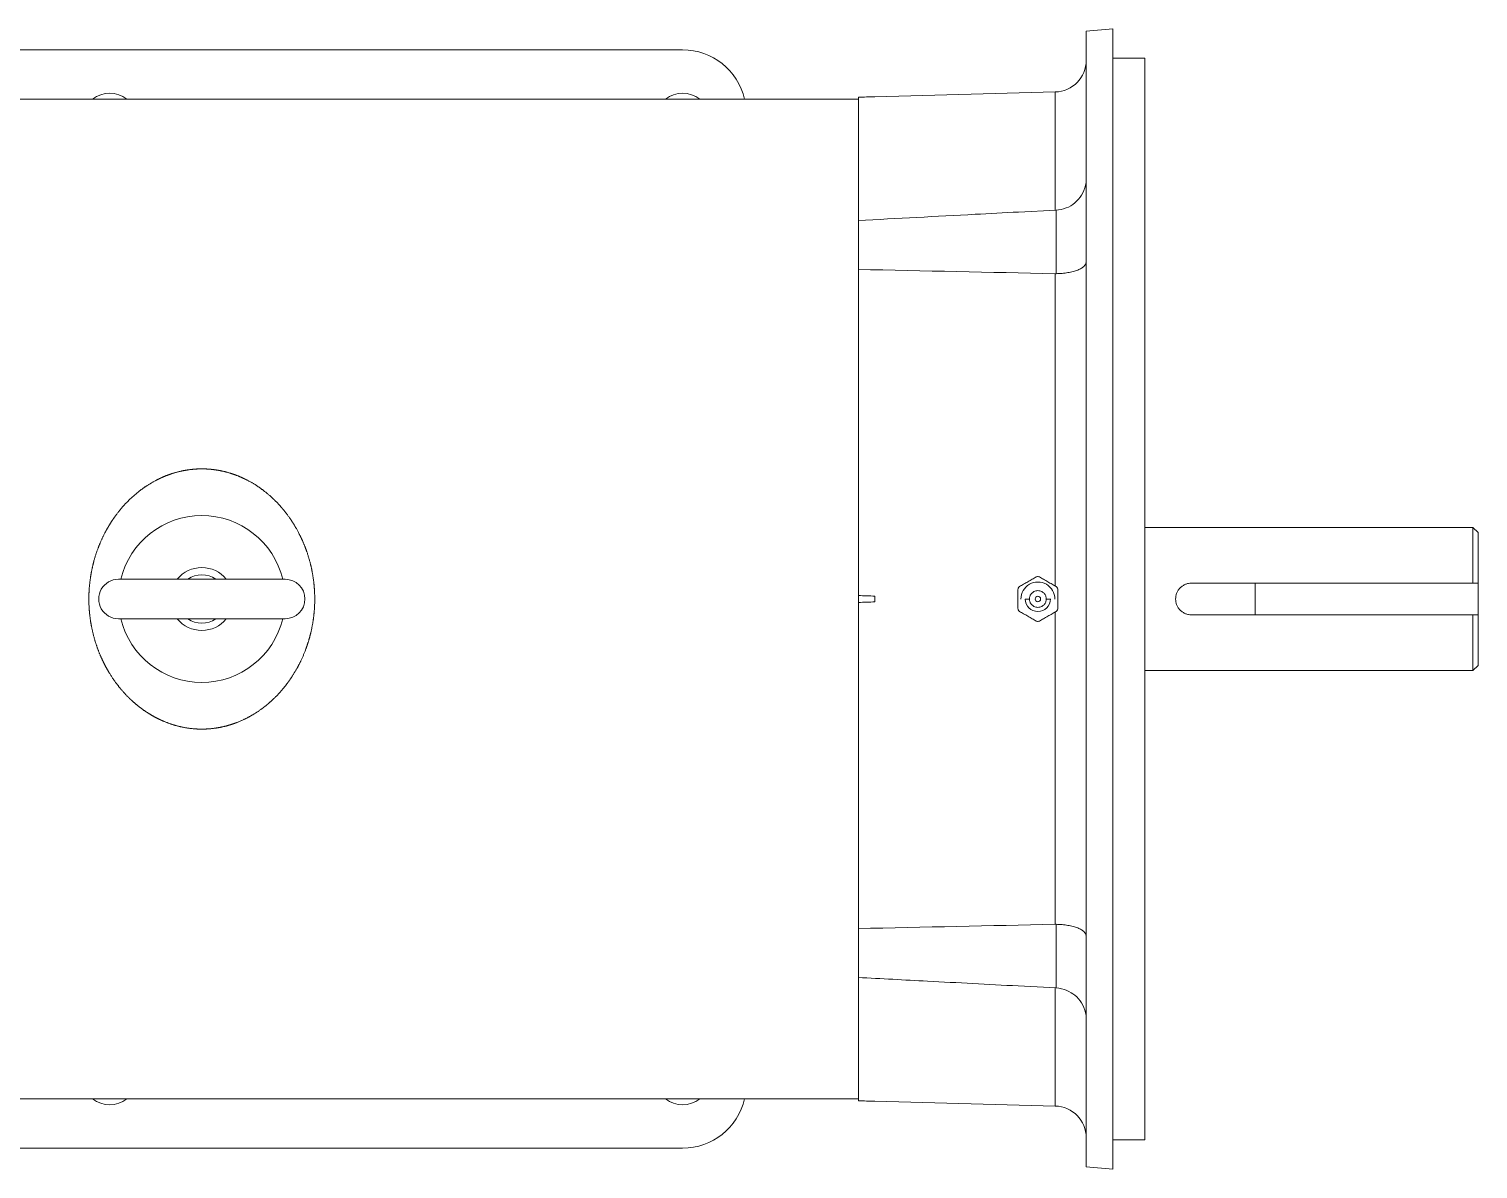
# Paper-space layout '_Top' of a CAD drawing. Header units: inches. Extents: x -13 to 10, y -6.8 to 4.5.
# Drawn here: x -1.36 to 10.02, y -4.48 to 4.48 of the extents above; entities that cross this region are included whole.
import ezdxf

# ---------------------------------------------------------------- set-up
doc = ezdxf.new("R2010")
doc.units = ezdxf.units.IN
doc.header["$MEASUREMENT"] = 0

psp = doc.layouts.new('_Top')

# ---------------------------------------------------------------- linework, layer by layer
at = {"color": 7, "linetype": 'Continuous', "lineweight": 15}
for p, q in [((7.156500000000001, 4.478875793553184), (6.946500000000001, 4.460503174212741)), ((6.946500000000001, 4.460503174212741), (6.946500000000001, -4.460503174212741)), ((7.156500000000001, -4.478875793553185), (7.156500000000001, 4.478875793553184)), ((-1.7235, 4.315), (3.776500000000002, 4.315)), ((7.406500000000001, 4.24925), (7.156500000000001, 4.24925)), ((7.406500000000001, -4.24925), (7.406500000000001, 4.249249999999995)), ((6.703044237076969, 3.983639996683672), (5.2865, 3.946546480392297)), ((5.1565, 3.927999999999999), (-5.1565, 3.927999999999999)), ((5.1565, 3.943052023613088), (5.1565, -3.943052023613086)), ((5.2865, 3.946546480392295), (5.2865, 3.946482113491729)), ((6.709583989060737, 3.055944698221916), (6.414450479634612, 3.040477406400882)), ((6.703044237076969, 0.09836754246841518), (6.703044237076969, 2.55597608347123)), ((9.983578740157483, 0.5623749999999995), (7.406500000000001, 0.5623749999999995)), ((10.02357874015748, 0.522375000000001), (9.983578740157483, 0.5623749999999995)), ((9.983578740157483, 0.1249999999999999), (9.983578740157483, 0.5623749999999995)), ((10.02357874015748, 0.522375000000001), (10.02357874015748, -0.522375000000001)), ((0.655, 0.1549999999999999), (-0.655, 0.1549999999999999)), ((7.773578740157482, 0.1249999999999999), (10.02357874015748, 0.1249999999999999)), ((8.273578740157483, 0.1249999999999999), (8.273578740157483, -0.125)), ((5.2865, 0.02253995977523622), (5.2865, -0.02253995977523622)), ((6.703044237076969, -2.55597608347123), (6.70304423707697, -0.09836754246803382)), ((-0.655, -0.1549999999999999), (0.655, -0.1549999999999999)), ((7.773578740157482, -0.125), (10.02357874015748, -0.125)), ((9.983578740157483, -0.5623749999999995), (9.983578740157483, -0.125)), ((7.406500000000001, -0.5623749999999995), (9.983578740157483, -0.5623749999999995)), ((9.983578740157483, -0.5623749999999995), (10.02357874015748, -0.522375000000001)), ((6.410648295921376, -3.040278142396045), (6.709583989060737, -3.055944698221916)), ((-2.293610524600989, -3.928), (5.1565, -3.928)), ((5.2865, -3.946482113491729), (5.2865, -3.946546480392296)), ((5.2865, -3.946546480392297), (6.703044237076969, -3.983639996683672)), ((-1.7235, -4.315), (3.776500000000002, -4.315)), ((7.156500000000001, -4.24925), (7.406500000000001, -4.24925)), ((6.946500000000001, -4.460503174212741), (7.156500000000001, -4.478875793553185))]:
    psp.add_line(p, q, dxfattribs=at)
at = {"color": 8, "linetype": 'Continuous', "lineweight": 15}
for p, q in [((6.703044237076969, 3.055548049679615), (6.703044237076969, 3.983639996683671)), ((6.709583989060737, 2.555966936287339), (6.709583989060737, 3.055944698221916)), ((6.709583989060737, -3.055944698221916), (6.709583989060737, -2.555966936287339)), ((6.703044237076969, -3.983639996683671), (6.703044237076967, -3.055548049679615))]:
    psp.add_line(p, q, dxfattribs=at)
at = {"color": 7, "linetype": 'Continuous', "lineweight": 15}
psp.add_circle((6.566500000000002, -6.823245672175441e-16), 0.02112857055623875, dxfattribs=at)
for centre, radius, start, end in [((3.7765, 3.814999999999999), 0.5000000000000013, 13.06168871897056, 89.9999999999998), ((6.6965, 4.233554327927561), 0.2500000000000009, 271.5000000000017, 6.10666498840993e-13), ((-0.7234999999999996, 3.750000000000004), 0.2237499999999965, 52.70541284837613, 127.2945871516239), ((3.7765, 3.750000000000014), 0.2237499999999888, 52.70541284837419, 127.2945871516257), ((6.696499999999994, 3.305602081910576), 0.2500000000000183, 273.0000000000029, 291.4832042570879), ((-6.013708050052931e-17, 7.401486830834377e-17), 0.655, 13.68838692268081, 166.3116130773192), ((-1.045460014855356e-15, 1.813364273554422e-15), 0.2469999999999989, 38.86815141725357, 141.1318485827465), ((-0.6549999999999998, 4.04768811061255e-18), 0.1549999999999999, 90.0000000000001, 270.0000000000015), ((0, 5.458596537740353e-16), 0.1899999999999995, 54.66549820817679, 125.3345017918232), ((0.655, -4.04768811061255e-18), 0.1549999999999999, 270.0000000000016, 90), ((6.566500000004093, 5.868451558033172e-12), 0.133398999901142, 359.9999999955529, 180.0000000025223), ((6.566500000000004, -4.899414207670816e-13), 0.1760265002267774, 89.00255685274249, 90.99744314651616), ((6.566499651475762, 1.979245682950011e-07), 0.1760260991508644, 149.0025537756499, 150.9974444984372), ((6.56649999999977, 2.945699240086697e-13), 0.09850343044180665, 180.0000000001729, 359.9999999998303), ((6.566499654323316, -2.028725441249879e-07), 0.1760269006235949, 29.00256004206845, 30.99744168332458), ((6.566500345673589, 2.028707355670548e-07), 0.1760269006200085, 209.0025600422848, 210.9974416859475), ((6.566500348526429, -1.979258360262914e-07), 0.1760260991483368, 329.00255377082, 330.9974444995697), ((6.846375318521799e-16, 7.679042586990666e-16), 0.6550000000000008, 193.6883869226825, 346.3116130773209), ((-6.938893903907228e-18, -3.978299171573478e-16), 0.2469999999999998, 218.8681514172552, 321.131848582748), ((-2.312964634635743e-18, 9.251858538542972e-17), 0.19, 234.6654982081785, 305.3345017918247), ((6.566500000000001, -9.778104252215296e-13), 0.1760265002253097, 269.0025568525681, 270.9974431460332), ((6.696500000000003, -3.305602081910543), 0.249999999999984, 66.75470171099352, 87.00000000000033), ((-0.7234999999999983, -3.749999999999991), 0.2237500000000083, 232.7054128483795, 307.2945871516235), ((3.776500000000002, -3.750000000000017), 0.2237499999999868, 232.7054128483758, 307.2945871516275), ((3.7765, -3.815), 0.5000000000000011, 270.0000000000018, 346.938311281031), ((6.696500000000003, -4.23355432792756), 0.2499999999999991, 6.106664988409974e-13, 88.50000000000053)]:
    psp.add_arc(centre, radius, start, end, dxfattribs=at)
for points in [[(5.1565, 3.943052023613086), (5.199836677775547, 3.944195475150101), (5.243170625285222, 3.945338854648213), (5.2865, 3.94648211349173)], [(5.1565, 2.589477195047952), (5.671982797427169, 2.578111134368745), (6.187505191508702, 2.567042525404044), (6.703044237076967, 2.55597608347123)], [(6.703044237076969, 2.55597608347123), (6.705223689557455, 2.555929299848287), (6.707404483172295, 2.555926201005636), (6.709583989060737, 2.555966936287339)], [(6.55375496817619, 0.1733153368614858), (6.556547704768989, 0.1749277241045788), (6.559912025222313, 0.1759384778204059), (6.563435768054267, 0.1759998276821972)], [(6.569564231950297, 0.1759998276821177), (6.573088964542898, 0.1759384605873709), (6.576451137637667, 0.1749283924640115), (6.579245031929059, 0.1733153368007508)], [(5.286500000000002, 0.02253995977523608), (5.24317073473371, 0.02404934449454336), (5.199836624172295, 0.02541072120848023), (5.1565, 0.02668371474139947)], [(6.410032000000595, 0.07562014690153702), (6.410032000001646, 0.07884492134449768), (6.41083882182516, 0.08226388510223731), (6.412547562691669, 0.0853462108231255)], [(6.415611794589007, 0.09065361584778772), (6.417427306321395, 0.09367544023468727), (6.419983137472168, 0.09608213341698744), (6.422777031754548, 0.09769518902838427)], [(6.710222968270034, 0.09769518901416555), (6.713015704870898, 0.09608280178523096), (6.715573203427098, 0.0936745917095728), (6.717388205375887, 0.09065361583253691)], [(6.720452437312654, 0.08534621081533318), (6.722161658119979, 0.08226301934618231), (6.722968000008364, 0.07884625806820185), (6.722968000000026, 0.07562014684315853)], [(5.1565, -0.02668371474140001), (5.199836677775547, -0.02541071963390957), (5.243170625285222, -0.02404934830720645), (5.2865, -0.02253995977523663)], [(6.412547562688067, -0.08534621081662672), (6.410838341886024, -0.08226301935754189), (6.410031999997559, -0.07884625809644588), (6.410031999999977, -0.07562014687997141)], [(6.4227770317316, -0.09769518901510695), (6.419984295141977, -0.09608280179301112), (6.417426796576664, -0.09367459171013039), (6.415611794632717, -0.09065361584685151)], [(6.717388205395747, -0.09065361587316755), (6.715572693665331, -0.09367544024668281), (6.713016862523258, -0.09608213341844653), (6.710222968250979, -0.09769518902519565)], [(6.722967999999677, -0.07562014687969235), (6.722968000002138, -0.07884492132802327), (6.722161178180513, -0.08226388508953011), (6.720452437311657, -0.08534621081713252)], [(6.563435768048678, -0.1759998276820998), (6.559911035453766, -0.175938460587132), (6.556548862357586, -0.1749283924625046), (6.553754968065181, -0.1733153367974232)], [(6.579245031826471, -0.1733153368599519), (6.576452295233002, -0.1749277241040007), (6.573087974775995, -0.1759384778209675), (6.569564231942708, -0.1759998276822498)], [(6.703044237076969, -2.55597608347123), (6.187505144023438, -2.567042526423351), (5.671982778112683, -2.578111134794618), (5.1565, -2.589477195047953)], [(6.709583989060737, -2.555966936287339), (6.707404483172295, -2.555926201005636), (6.705223689557455, -2.555929299848287), (6.703044237076969, -2.55597608347123)], [(5.286500000000002, -3.94648211349173), (5.24317073473371, -3.945338857536046), (5.199836624172295, -3.944195473735763), (5.1565, -3.943052023613086)]]:
    psp.add_open_spline(points, degree=3, dxfattribs=at)
for points, knots in [([(6.946500000000001, 3.300331526674212), (6.946499707703648, 3.300066474443815), (6.94649805163704, 3.298564765157029), (6.9463007729303, 3.281781537318619), (6.941085880521322, 3.238238157507972), (6.914581386881777, 3.17233546960605), (6.85972230744401, 3.112971314898294), (6.814478509590099, 3.078773979647751), (6.788150230703792, 3.07304181675325), (6.788049070462987, 3.073019792260831)], [0, 0, 0, 0, 0.002807253644178434, 0.01590508731621604, 0.1777231923663041, 0.4643238192465731, 0.7361764133901714, 0.9989863197033532, 1, 1, 1, 1]), ([(6.414429880500848, 3.040427698500011), (6.300979246200676, 3.034497639825662), (5.881650368142396, 3.012579341474364), (5.462354306163447, 2.990107051085857), (5.1565, 2.973714703511113)], [0, 0, 0, 0, 0.2705528768386015, 1, 1, 1, 1]), ([(6.709583989060737, 2.555966936287339), (6.725930030421155, 2.556272446175185), (6.741886793013802, 2.55713853677392), (6.765270692554919, 2.559247427412991), (6.77297277902784, 2.560086514597311), (6.788189498110758, 2.562045312191729), (6.795703863349494, 2.563167329178802), (6.817468114067784, 2.566883749091565), (6.831122448077242, 2.569845616592839), (6.850365238264022, 2.575027376821848), (6.856601561171511, 2.576889193487426), (6.868469631110773, 2.580811991093192), (6.874103440558357, 2.582870975377916), (6.890138180092385, 2.589337799199361), (6.899680121178892, 2.594033247594919), (6.916451563248142, 2.604232965054146), (6.923483856541464, 2.60962487137649), (6.934826493768314, 2.620875288905581), (6.939177379279169, 2.62677858063318), (6.943564676365269, 2.635939204827162), (6.944661947949458, 2.639023356968237), (6.945762869948068, 2.643694761618085), (6.946038863760116, 2.645259432546414), (6.946407550057142, 2.6484038046596), (6.946500000000002, 2.650001687679078), (6.946500000000001, 2.651564455478008)], [0, 0, 0, 0, 0.1250000000000089, 0.1250000000000089, 0.1875000000000087, 0.1875000000000087, 0.2500000000000085, 0.2500000000000085, 0.3750000000000089, 0.3750000000000089, 0.4375000000000103, 0.4375000000000103, 0.5000000000000117, 0.5000000000000117, 0.6250000000000088, 0.6250000000000088, 0.7500000000000059, 0.7500000000000059, 0.875000000000003, 0.875000000000003, 0.9375000000000034, 0.9375000000000034, 0.9687500000000018, 0.9687500000000018, 1, 1, 1, 1]), ([(-0.04263754724648294, 1.021842429251645), (-0.1373750374047518, 1.012397350445583), (-0.1979931898952415, 0.998365652665849), (-0.2855874437951635, 0.9670803322212188), (-0.3142245937551212, 0.9549282021376639), (-0.3563554187687379, 0.9341462322528098), (-0.370299300578909, 0.9267689443498794), (-0.3975986820951238, 0.9113402254845823), (-0.4109820444139405, 0.903277958902682), (-0.4766271055157068, 0.8612971119042064), (-0.5251194996750401, 0.8224303579367489), (-0.6147732210614223, 0.7348576976829727), (-0.6547239968666817, 0.6873264371837338), (-0.7080467687027343, 0.6110073373629759), (-0.7247147286965944, 0.584716905561723), (-0.7480709572775824, 0.5440026627399885), (-0.7555930552996332, 0.5301930083451356), (-0.7699663428964376, 0.502377925465725), (-0.7768314730635734, 0.4883505749703224), (-0.8095886862239076, 0.4176267953598187), (-0.8308176859223166, 0.3591841995544965), (-0.855401486466941, 0.2687638683644115), (-0.8623852654032063, 0.2381210107350515), (-0.8738232082645241, 0.1760508359102815), (-0.8782152567945196, 0.1449797858974668), (-0.8875436751526743, 0.05166205550278615), (-0.8886609917617404, -0.01068848065381097), (-0.8826598810223489, -0.1044231804541597), (-0.8793583030193283, -0.1357973215372615), (-0.8701490516917163, -0.1981965720330396), (-0.8642860862205459, -0.2289768679780495), (-0.8430167639542013, -0.3200959476891129), (-0.8239621178996194, -0.3792228296471318), (-0.7938903494644969, -0.4510802125659285), (-0.787560745804957, -0.4653483332088398), (-0.7742559758935064, -0.4936737806549733), (-0.767261699447899, -0.5077662095856055), (-0.7454581176109429, -0.549387078978301), (-0.7298292036881147, -0.5762830061363674), (-0.6796796595693402, -0.6544543795479527), (-0.6419359274930169, -0.7032423589421655), (-0.5888862796809569, -0.7597970302344061), (-0.5779796809409559, -0.7708841357145685), (-0.5555468394463406, -0.7925935245113995), (-0.5439912747121396, -0.8032395587829936), (-0.5087228516716674, -0.8341270406958556), (-0.4843324040555109, -0.8534064282233582), (-0.4337386956858905, -0.8892856180005583), (-0.4075358374446216, -0.905885968183445), (-0.3667788399740406, -0.9286604763885893), (-0.3529504897167276, -0.9358968108136649), (-0.3247850084032909, -0.9496282134885141), (-0.3103969139907736, -0.956143869720265), (-0.2377914334207357, -0.9864917134729718), (-0.1779825234531495, -1.003609642305964), (-0.08555221822321352, -1.018125159847046), (-0.0542791384482942, -1.021089727408792), (0.009216902763399079, -1.023006026986735), (0.04066241769462767, -1.021934537163323), (0.1029773524948907, -1.015923751987379), (0.1338466924836673, -1.010983896261092), (0.1797270399422948, -1.000720800642712), (0.1949497499309183, -0.9968232834368709), (0.2252535621345517, -0.9880720849055845), (0.2403473580920055, -0.9832100610162432), (0.3144766940811053, -0.9568698244141055), (0.3703480145321303, -0.9291679467620921), (0.4363796001887943, -0.8870588418024752), (0.4494252445267478, -0.8782341981854684), (0.4749185530602912, -0.8599890564818421), (0.4873775302865961, -0.8505643410837544), (0.5239295069326628, -0.8214189684420429), (0.5472001179367529, -0.8008297494368953), (0.5916787297303251, -0.7574479116367463), (0.6128862513601896, -0.7346548355223999), (0.6431909602105128, -0.6988373219331161), (0.6530554561206207, -0.6866051663112303), (0.672121068297964, -0.6618115594862737), (0.6813413286009901, -0.6492293156527874), (0.7259292562513772, -0.5854152282779538), (0.7568033424362605, -0.5315013771361209), (0.7962561689310632, -0.4464566343425532), (0.8083006078880118, -0.4172704950824583), (0.8297597287300778, -0.3582662762630067), (0.8391878796948021, -0.328458097558126), (0.863694709011039, -0.238139659830563), (0.8750254315106357, -0.1767421023278547), (0.884434672863666, -0.08283649670615292), (0.886291118259114, -0.0511211419448697), (0.8873711974868378, 0.01178368983027013), (0.8866155419257318, 0.04309164439197367), (0.8805407248831504, 0.1365911644028299), (0.8714444505060165, 0.1983615568738744), (0.8500001642270366, 0.2901527227793507), (0.8415087088486108, 0.320674171435927), (0.8221951964124081, 0.3802643580918829), (0.8113473262043089, 0.409474552603157), (0.7752586303062535, 0.4953765124996101), (0.7465108983487133, 0.5503569814047239), (0.6958467019068362, 0.629214693231527), (0.6776519427328175, 0.6549166445323537), (0.6394144545257849, 0.7039758659979379), (0.6192868778736974, 0.7274771918949618), (0.5558141104840374, 0.7948666492373512), (0.5094262277306684, 0.8356860272272105), (0.445542841750078, 0.8808950870191788), (0.432428466762572, 0.8896650573273173), (0.4058780149687118, 0.9063925954826324), (0.3924198565808966, 0.9143687524926017), (0.351489488679841, 0.937124949886697), (0.3234631072774056, 0.9507364138091684), (0.2658543170770424, 0.9747055906452159), (0.2362723913767555, 0.9850643021736237), (0.1906295406304718, 0.9979640785608684), (0.1752244022542574, 1.001812473646101), (0.1444400165930471, 1.008500077994385), (0.1290057060331814, 1.011355671867466), (0.08257696727385763, 1.018466763030544), (0.0514570265798703, 1.021270265565952), (-0.01112199350449524, 1.022960667968144), (-0.04263754724648294, 1.021842429251645), (-0.1373750374047518, 1.012397350445583)], [-0.015625, -0.015625, 0, 0, 0.03125000000000001, 0.03125000000000001, 0.04687500000000001, 0.04687500000000001, 0.05468749999999999, 0.05468749999999999, 0.06249999999999997, 0.06249999999999997, 0.09374999999999988, 0.09374999999999988, 0.1249999999999998, 0.1249999999999998, 0.1406249999999998, 0.1406249999999998, 0.1484374999999998, 0.1484374999999998, 0.1562499999999998, 0.1562499999999998, 0.1874999999999998, 0.1874999999999998, 0.2031249999999998, 0.2031249999999998, 0.2187499999999998, 0.2187499999999998, 0.2499999999999998, 0.2499999999999998, 0.2656249999999998, 0.2656249999999998, 0.2812499999999998, 0.2812499999999998, 0.3124999999999998, 0.3124999999999998, 0.3203124999999999, 0.3203124999999999, 0.328125, 0.328125, 0.3437500000000001, 0.3437500000000001, 0.3750000000000003, 0.3750000000000003, 0.3828125000000003, 0.3828125000000003, 0.3906250000000003, 0.3906250000000003, 0.4062500000000003, 0.4062500000000003, 0.4218750000000003, 0.4218750000000003, 0.4296875000000003, 0.4296875000000003, 0.4375000000000003, 0.4375000000000003, 0.4687500000000003, 0.4687500000000003, 0.4843750000000003, 0.4843750000000003, 0.5000000000000002, 0.5000000000000002, 0.5156250000000002, 0.5156250000000002, 0.5234375000000002, 0.5234375000000002, 0.5312500000000002, 0.5312500000000002, 0.5625000000000001, 0.5625000000000001, 0.5703125, 0.5703125, 0.5781249999999999, 0.5781249999999999, 0.5937499999999998, 0.5937499999999998, 0.6093749999999997, 0.6093749999999997, 0.6171874999999996, 0.6171874999999996, 0.6249999999999994, 0.6249999999999994, 0.6562499999999996, 0.6562499999999996, 0.6718749999999996, 0.6718749999999996, 0.6874999999999996, 0.6874999999999996, 0.7187499999999996, 0.7187499999999996, 0.7343749999999996, 0.7343749999999996, 0.7499999999999996, 0.7499999999999996, 0.7812499999999996, 0.7812499999999996, 0.7968749999999996, 0.7968749999999996, 0.8124999999999996, 0.8124999999999996, 0.8437499999999996, 0.8437499999999996, 0.8593749999999996, 0.8593749999999996, 0.8749999999999996, 0.8749999999999996, 0.9062499999999998, 0.9062499999999998, 0.9140624999999998, 0.9140624999999998, 0.9218749999999998, 0.9218749999999998, 0.9374999999999999, 0.9374999999999999, 0.953125, 0.953125, 0.9609375, 0.9609375, 0.96875, 0.96875, 0.984375, 0.984375, 1, 1, 1.03125, 1.03125]), ([(6.553754968223467, 0.1733153368277653), (6.543342950396067, 0.167303955454229), (6.532734881428353, 0.1611793838856885), (6.516399711531982, 0.1517482690262671), (6.510883812132134, 0.148563662981577), (6.499687505826912, 0.1420994724383673), (6.493957949677178, 0.1387915116100158), (6.476952983754305, 0.1289736898293652), (6.465842960954633, 0.1225593150919573), (6.443994036519843, 0.109944832524186), (6.433209355492102, 0.1037182939488206), (6.422777031768312, 0.09769518896038638)], [0, 0, 0, 0, 0.2499999999999868, 0.2499999999999868, 0.3749999999999891, 0.3749999999999891, 0.4999999999999913, 0.4999999999999913, 0.7499999999999957, 0.7499999999999957, 1, 1, 1, 1]), ([(6.710222968264439, 0.09769518895632605), (6.69981095041404, 0.1037065703431413), (6.689202881408104, 0.1098311419040036), (6.672867711482925, 0.1192622567800595), (6.667351812074256, 0.1224468628298396), (6.65615550575406, 0.128911053381694), (6.650425949599829, 0.1322190142126418), (6.633420983713117, 0.1420368359724151), (6.622310960938993, 0.1484512106950702), (6.600462036554552, 0.1610656932337769), (6.589677355561102, 0.1672922317893418), (6.579245031877058, 0.1733153367548293)], [0, 0, 0, 0, 0.2499999999999999, 0.2499999999999999, 0.375, 0.375, 0.5000000000000001, 0.5000000000000001, 0.75, 0.75, 1, 1, 1, 1]), ([(7.648578740157482, 0), (7.648578740157483, 0.008281287784391264), (7.649393519841512, 0.01641919631329304), (7.652581203994086, 0.03242152363613035), (7.654994507772145, 0.04037049040887521), (7.661271536737099, 0.05548953708732245), (7.665108915560335, 0.06265631499564167), (7.674170040540543, 0.07621959785670374), (7.679426631909993, 0.08262162241120605), (7.69090861745071, 0.09410952549531866), (7.697178162332036, 0.09927409963062475), (7.710818184474773, 0.1084135960105142), (7.718047195174273, 0.1122825826003048), (7.733063170680738, 0.1185310907466541), (7.740948698816336, 0.1209472883205516), (7.757115982240962, 0.1241851188822624), (7.765297575577919, 0.1249999999999999), (7.773578740157482, 0.1249999999999999)], [0, 0, 0, 0, 0.1249999999999999, 0.1249999999999999, 0.2499999999999998, 0.2499999999999998, 0.3749999999999997, 0.3749999999999997, 0.4999999999999996, 0.4999999999999996, 0.6249999999999997, 0.6249999999999997, 0.7499999999999998, 0.7499999999999998, 0.8749999999999999, 0.8749999999999999, 1, 1, 1, 1]), ([(6.410032000000595, 0.07562014690153702), (6.410032000000596, 0.06359738428797676), (6.410032000000001, 0.05134824131214175), (6.410032000000001, 0.03248601181031056), (6.410032000000001, 0.02611679979511997), (6.410032000000001, 0.01318841886202049), (6.410032000000001, 0.006572497286316339), (6.410032000000003, -0.0130631460080547), (6.410032000000002, -0.02589189530771456), (6.410032000000003, -0.05112086009913146), (6.410032000000002, -0.06357393707420919), (6.410032000000002, -0.07562014688009011)], [0, 0, 0, 0, 0.2500000000000001, 0.2500000000000001, 0.3750000000000001, 0.3750000000000001, 0.5, 0.5, 0.75, 0.75, 1, 1, 1, 1]), ([(6.50054535831489, 0), (6.494001869351655, 0), (6.486846752400359, 0), (6.474983030883689, 0), (6.470447803634701, 0), (6.467996569545652, 0)], [0, 0, 0, 0, 0.5, 0.5, 1, 1, 1, 1]), ([(6.500545358318626, 0), (6.500545358318627, 0.005496220140733055), (6.50121369868766, 0.0117135443639303), (6.505153389284096, 0.02522105498179586), (6.508459915320389, 0.03253762323313963), (6.519012657989413, 0.04660794679341632), (6.526333851432797, 0.05332664800905005), (6.544591191690619, 0.06306389614764987), (6.555507559719772, 0.06595464168879665), (6.57749244028023, 0.06595464168879665), (6.588408808309385, 0.06306389614764987), (6.606666148567206, 0.05332664800905005), (6.613987342010594, 0.04660794679341632), (6.624540084679615, 0.03253762323313963), (6.627846610715903, 0.02522105498179586), (6.631786301312339, 0.0117135443639303), (6.63245464168138, 0.005496220140733055), (6.632454641681378, 0)], [0, 0, 0, 0, 0.125, 0.125, 0.25, 0.25, 0.375, 0.375, 0.5, 0.5, 0.625, 0.625, 0.75, 0.75, 0.875, 0.875, 1, 1, 1, 1]), ([(6.632454641681381, 1.365923996832132e-16), (6.632454641681382, -0.005496220140733055), (6.631786301312346, -0.01171354436393016), (6.627846610715912, -0.02522105498179572), (6.624540084679616, -0.03253762323313963), (6.613987342010594, -0.04660794679341619), (6.606666148567208, -0.05332664800905005), (6.588408808309389, -0.06306389614764973), (6.577492440280236, -0.06595464168879651), (6.555507559719774, -0.06595464168879651), (6.544591191690619, -0.06306389614764973), (6.526333851432797, -0.05332664800905005), (6.519012657989411, -0.04660794679341619), (6.508459915320391, -0.03253762323313963), (6.505153389284097, -0.02522105498179572), (6.501213698687668, -0.01171354436393016), (6.500545358318627, -0.005496220140732918), (6.500545358318627, 0)], [0, 0, 0, 0, 0.125, 0.125, 0.25, 0.25, 0.375, 0.375, 0.5, 0.5, 0.625, 0.625, 0.75, 0.75, 0.875, 0.875, 1, 1, 1, 1]), ([(6.632454641685111, 0), (6.638998130648154, 0), (6.646153247599226, 0), (6.658016969115687, 0), (6.662552196364716, 0), (6.66500343045392, 0)], [0, 0, 0, 0, 0.5, 0.5, 1, 1, 1, 1]), ([(6.722968000000002, -0.07562014687975355), (6.722968000000002, -0.06359738427015542), (6.722968000000002, -0.05134824129839618), (6.722968000000002, -0.03248601180325898), (6.722968000000002, -0.02611679979038117), (6.722968000000002, -0.01318841886211351), (6.722968000000002, -0.006572497288967734), (6.722968000000001, 0.01306314599839229), (6.722968000000002, 0.02589189529351933), (6.722968000000002, 0.05112086007605977), (6.722968000000002, 0.06357393704094101), (6.722968000000002, 0.07562014684311646)], [0, 0, 0, 0, 0.2499999999999981, 0.2499999999999981, 0.3749999999999984, 0.3749999999999984, 0.4999999999999987, 0.4999999999999987, 0.7499999999999993, 0.7499999999999993, 1, 1, 1, 1]), ([(7.773578740157482, -0.125), (7.765297349108187, -0.125), (7.757159617189363, -0.1241852050873857), (7.741158022664035, -0.1209977265854552), (7.733209639757064, -0.1185846400991876), (7.718092225740535, -0.1123086276848351), (7.710926124185853, -0.1084719181564448), (7.697363444903434, -0.09941195142418789), (7.690961786973088, -0.09415618980408172), (7.679473555395802, -0.0826750460106586), (7.674308321107506, -0.07640546523741293), (7.665167175467107, -0.06276419248176267), (7.661297575857111, -0.05553454626825651), (7.655048077812509, -0.04051700593491762), (7.652631569686716, -0.03263053894842589), (7.649393609652689, -0.01646279072504849), (7.648578740157483, -0.00828109129286879), (7.648578740157482, 0)], [0, 0, 0, 0, 0.125, 0.125, 0.25, 0.25, 0.375, 0.375, 0.5, 0.5, 0.625, 0.625, 0.75, 0.75, 0.875, 0.875, 1, 1, 1, 1]), ([(6.422777031737358, -0.09769518895707907), (6.433189049587255, -0.1037065703436035), (6.443797118591412, -0.1098311419037195), (6.460132288515724, -0.1192622567792767), (6.465648187924095, -0.1224468628288854), (6.476844494243674, -0.1289110533803831), (6.482574050397581, -0.1322190142111445), (6.499579016283492, -0.1420368359704545), (6.510689039057099, -0.1484512106928119), (6.532537963440531, -0.1610656932309338), (6.543322644433557, -0.1672922317862543), (6.553754968117184, -0.1733153367515026)], [0, 0, 0, 0, 0.2500000000000071, 0.2500000000000071, 0.3750000000000119, 0.3750000000000119, 0.5000000000000167, 0.5000000000000167, 0.7500000000000083, 0.7500000000000083, 1, 1, 1, 1]), ([(6.579245031779128, -0.1733153368260447), (6.589657049606819, -0.1673039554523413), (6.600265118574908, -0.1611793838838072), (6.616600288471743, -0.1517482690241164), (6.622116187871751, -0.1485636629793348), (6.633312494177297, -0.1420994724359385), (6.639042050327192, -0.1387915116074928), (6.656047016250386, -0.1289736898266593), (6.667157039050259, -0.1225593150891357), (6.689005963485435, -0.1099448325211382), (6.699790644513302, -0.1037182939457033), (6.710222968237213, -0.09769518895719886)], [0, 0, 0, 0, 0.2500000000000106, 0.2500000000000106, 0.3750000000000148, 0.3750000000000148, 0.500000000000019, 0.500000000000019, 0.7500000000000094, 0.7500000000000094, 1, 1, 1, 1]), ([(6.709583989060737, -2.555966936287339), (6.725930030421155, -2.556272446175185), (6.741886793013802, -2.55713853677392), (6.765270692554919, -2.559247427412991), (6.77297277902784, -2.560086514597311), (6.788189498110758, -2.562045312191729), (6.795703863349494, -2.563167329178802), (6.817468114067784, -2.566883749091565), (6.831122448077242, -2.569845616592839), (6.850365238264022, -2.575027376821848), (6.856601561171511, -2.576889193487426), (6.868469631110773, -2.580811991093192), (6.874103440558357, -2.582870975377916), (6.890138180092385, -2.589337799199361), (6.899680121178892, -2.594033247594919), (6.916451563248142, -2.604232965054146), (6.923483856541464, -2.60962487137649), (6.934826493768314, -2.620875288905581), (6.939177379279169, -2.62677858063318), (6.943564676365269, -2.635939204827162), (6.944661947949458, -2.639023356968237), (6.945762869948068, -2.643694761618085), (6.946038863760116, -2.645259432546414), (6.946407550057142, -2.6484038046596), (6.946500000000002, -2.650001687679078), (6.946500000000001, -2.651564455478008)], [0, 0, 0, 0, 0.1250000000000089, 0.1250000000000089, 0.1875000000000087, 0.1875000000000087, 0.2500000000000085, 0.2500000000000085, 0.3750000000000089, 0.3750000000000089, 0.4375000000000103, 0.4375000000000103, 0.5000000000000117, 0.5000000000000117, 0.6250000000000088, 0.6250000000000088, 0.7500000000000059, 0.7500000000000059, 0.875000000000003, 0.875000000000003, 0.9375000000000034, 0.9375000000000034, 0.9687500000000018, 0.9687500000000018, 1, 1, 1, 1]), ([(5.1565, -2.973714703511113), (5.337637943018762, -2.983445097650208), (5.755663906524886, -3.005900676627762), (6.173724875522946, -3.027775132203829), (6.410632733011874, -3.040171004549154)], [0, 0, 0, 0, 0.4333174463602589, 1, 1, 1, 1]), ([(6.794848993254673, -3.076927286072412), (6.816418170676196, -3.087964229066837), (6.862643012419549, -3.111617469673901), (6.914197833157511, -3.173303979870501), (6.941146096729088, -3.238086105757143), (6.946299919634634, -3.281783691972759), (6.946498057290433, -3.29856475088166), (6.946499708551779, -3.300066472302202), (6.946500000000001, -3.300331526674212)], [0, 0, 0, 0, 0.244170118758022, 0.5232802752497904, 0.8175321880232869, 0.9836702996201707, 0.9971178019970454, 1, 1, 1, 1])]:
    psp.add_open_spline(points, degree=3, knots=knots, dxfattribs=at)

doc.saveas('drawing.dxf')
